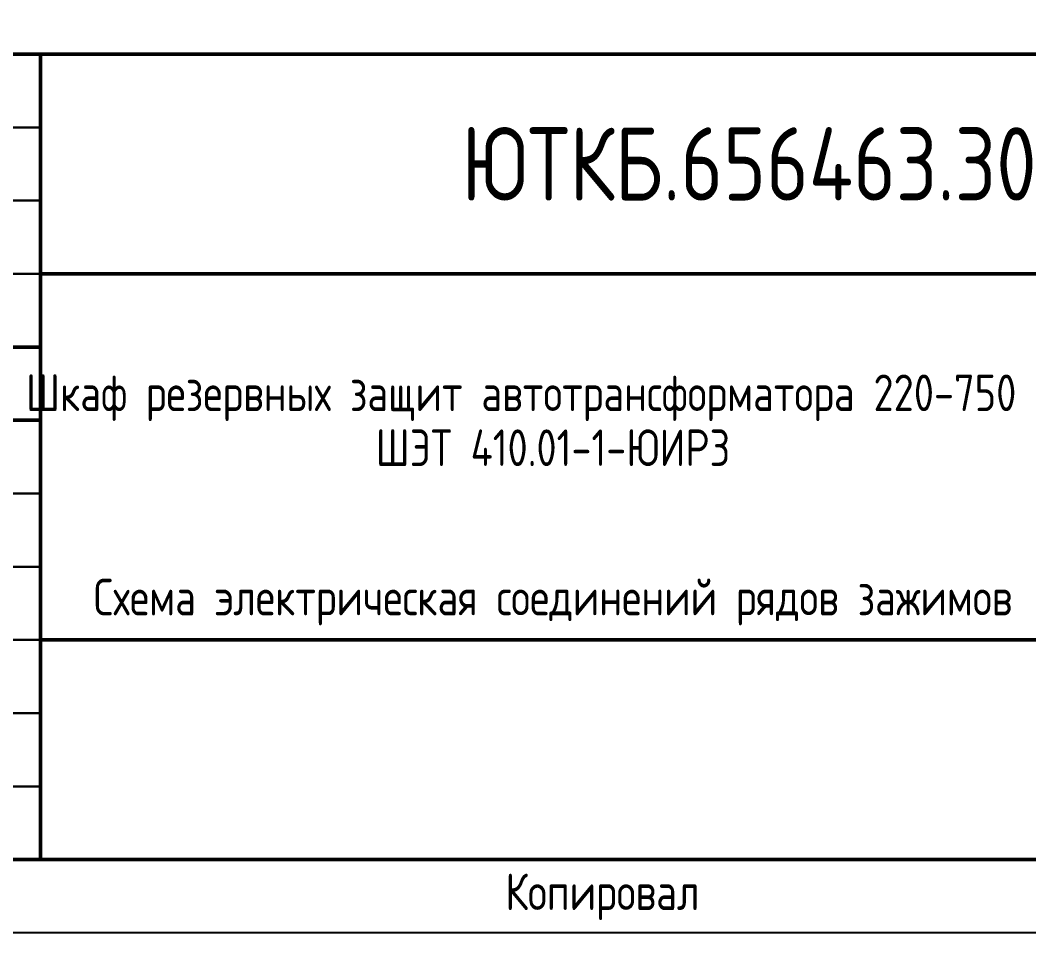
# Model space of a CAD drawing. Header units: millimetres. Extents: x -1036 to 3331, y -90 to 586.
# Drawn here: x 2690.6 to 2759.5, y 0 to 62.3 of the extents above; entities that cross this region are included whole.
import ezdxf

# ---------------------------------------------------------------- set-up
doc = ezdxf.new("R2010")
doc.units = ezdxf.units.MM
doc.styles.add('Gost_type_A', font='GOST_A.TTF')

# ---------------------------------------------------------------- blocks, each defined once
blk = doc.blocks.new('Штамп большой нижний')
at = {"lineweight": 50}
for points in [[(-130, 55), (-120, 55), (-120, 35), (-130, 35)], [(-120, 55), (0, 55), (0, 40), (-120, 40)], [(-120, 40), (-50, 40), (-50, 15), (-120, 15)], [(-130, 35), (-120, 35), (-120, 30), (-130, 30)], [(-130, 30), (-120, 30), (-120, 0), (-130, 0)], [(-120, 15), (-50, 15), (-50, 0), (-120, 0)]]:
    blk.add_lwpolyline(points, close=True, dxfattribs=at)
for points in [[(-130, 55), (-120, 55), (-120, 50), (-130, 50)], [(-130, 50), (-120, 50), (-120, 45), (-130, 45)], [(-130, 45), (-120, 45), (-120, 40), (-130, 40)], [(-130, 40), (-120, 40), (-120, 35), (-130, 35)], [(-130, 30), (-120, 30), (-120, 25), (-130, 25)], [(-130, 25), (-120, 25), (-120, 20), (-130, 20)], [(-130, 20), (-120, 20), (-120, 15), (-130, 15)], [(-130, 15), (-120, 15), (-120, 10), (-130, 10)], [(-130, 10), (-120, 10), (-120, 5), (-130, 5)], [(-130, 5), (-120, 5), (-120, 0), (-130, 0)]]:
    blk.add_lwpolyline(points, close=True)
at = {"insert": (-75, -2.535), "char_height": 2.5, "width": 13.12023, "attachment_point": 6, "style": 'Gost_type_A'}
blk.add_mtext('Копировал', dxfattribs=at)

msp = doc.modelspace()

# ---------------------------------------------------------------- linework, layer by layer
msp.add_lwpolyline([(2817, 420), (2817, 0), (2520, 0), (2520, 420)], close=True)
at = {"lineweight": 50}
msp.add_lwpolyline([(2812, 415), (2812, 5), (2540, 5), (2540, 415)], close=True, dxfattribs=at)

# ---------------------------------------------------------------- block references
msp.add_blockref('Штамп большой нижний', (2812, 5))

# ---------------------------------------------------------------- texts
at = {"style": 'Gost_type_A'}
for s, insert, char_height, width, attachment_point in [('ЮТКБ.656463.300-047Э4.1', (2752, 52.5), 5, 120, 5), ('Схема электрическая соединений рядов зажимов', (2727, 21), 2.5, 70, 8)]:
    msp.add_mtext(s, dxfattribs=dict(at, insert=insert, char_height=char_height, width=width, attachment_point=attachment_point))
at = {"insert": (2727, 35), "char_height": 2.5, "width": 68, "attachment_point": 5, "line_spacing_factor": 0.9, "style": 'Gost_type_A'}
msp.add_mtext('Шкаф резервных защит автотрансформатора 220-750 кВ\\PШЭТ 410.01-1-ЮИРЗ', dxfattribs=at)

doc.saveas('drawing.dxf')
